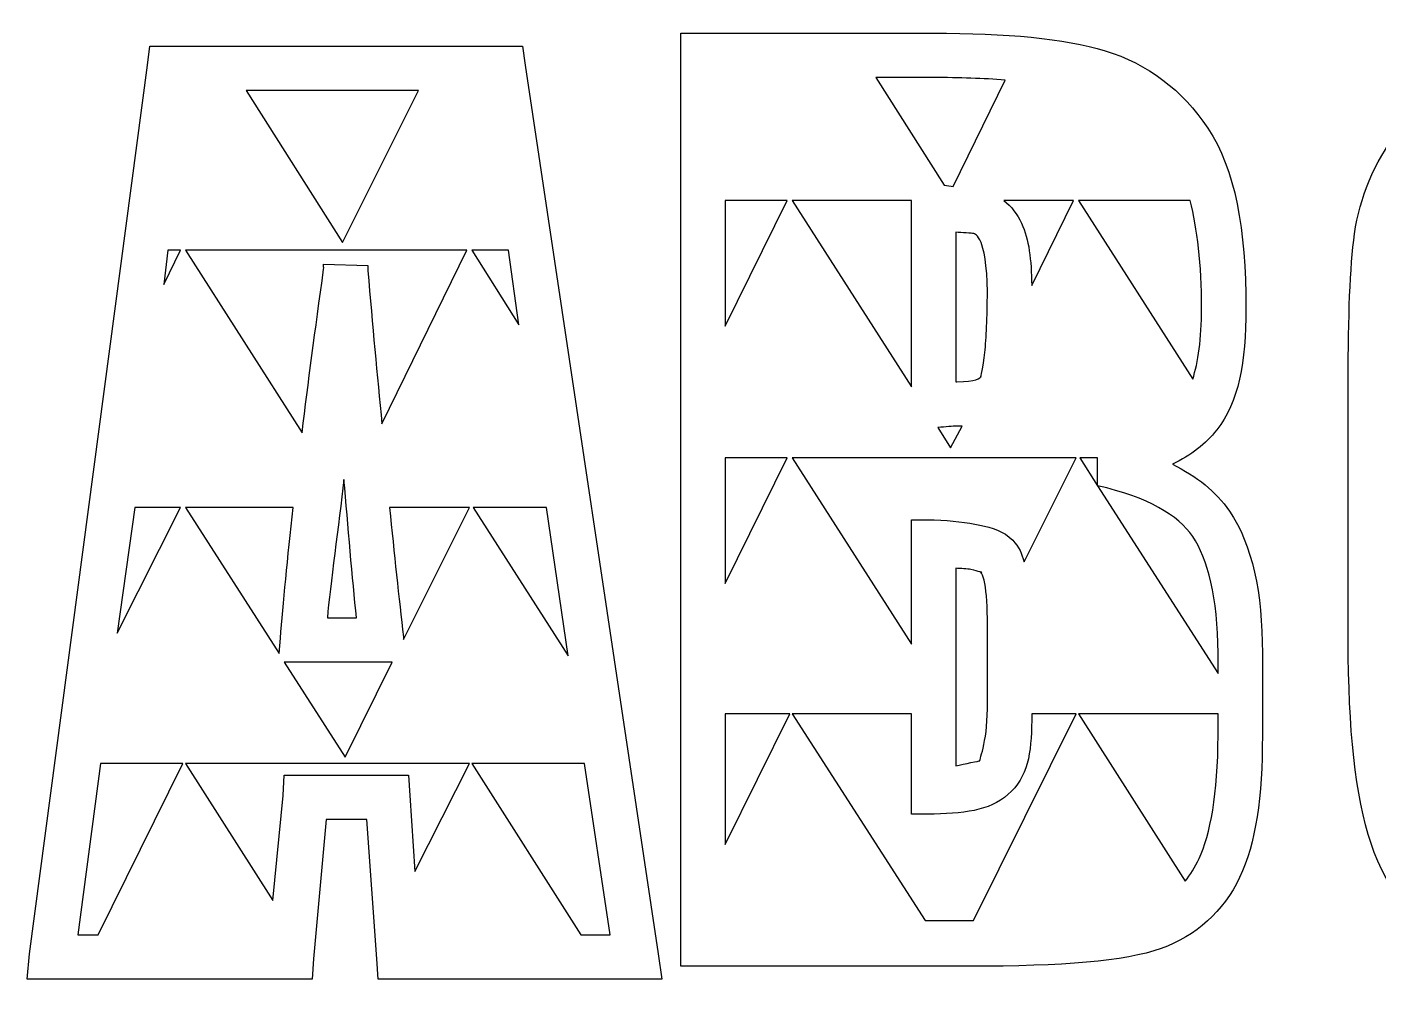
# Model space of a CAD drawing. Header units: centimetres. Extents: x -8.7 to 8.7, y -12.1 to 12.9.
# Drawn here: x -7.214 to -3.262, y 4.482 to 7.316 of the extents above; entities that cross this region are included whole.
import ezdxf

# ---------------------------------------------------------------- set-up
doc = ezdxf.new("R2010")
doc.units = ezdxf.units.CM
doc.header["$MEASUREMENT"] = 0
doc.layers.add('Layer 1', color=7, linetype='Continuous')

msp = doc.modelspace()

# ---------------------------------------------------------------- linework, layer by layer
at = {"layer": 'Layer 1'}
for points, knots in [([(-2.49939, 7.31601), (-2.65321, 7.31601), (-2.79201, 7.29211), (-2.91431, 7.23821), (-2.91431, 7.23821), (-3.03573, 7.18469), (-3.13602, 7.10882), (-3.20698, 7.01222), (-3.20698, 7.01222), (-3.27597, 6.91829), (-3.31851, 6.81736), (-3.33294, 6.71214), (-3.33294, 6.71214), (-3.34656, 6.61281), (-3.35146, 6.47094), (-3.35146, 6.2824), (-3.35146, 6.2824), (-3.35146, 6.2824), (-3.35146, 5.52294), (-3.35146, 5.52294), (-3.35146, 5.52294), (-3.35146, 5.26498), (-3.33051, 5.06917), (-3.28478, 4.93019), (-3.28478, 4.93019), (-3.23803, 4.78813), (-3.13945, 4.6749), (-2.99952, 4.59677), (-2.99952, 4.59677), (-2.8588, 4.5182), (-2.68648, 4.48192), (-2.48086, 4.48192), (-2.48086, 4.48192), (-2.28095, 4.48192), (-2.10798, 4.52662), (-1.96591, 4.61899), (-1.96591, 4.61899), (-1.82741, 4.70905), (-1.73165, 4.81979), (-1.68806, 4.94871), (-1.68806, 4.94871), (-1.64507, 5.07588), (-1.62508, 5.26638), (-1.62508, 5.53776), (-1.62508, 5.53776), (-1.62508, 5.53776), (-1.62508, 5.64149), (-1.62508, 5.64149), (-1.62508, 5.64149), (-1.62508, 5.64149), (-1.62508, 5.70447), (-1.62508, 5.70447), (-1.62508, 5.70447), (-1.62508, 5.70447), (-1.69176, 5.70447), (-1.69176, 5.70447), (-1.69176, 5.70447), (-1.69176, 5.70447), (-2.36601, 5.70447), (-2.36601, 5.70447), (-2.36601, 5.70447), (-2.36601, 5.70447), (-2.43269, 5.70447), (-2.43269, 5.70447), (-2.43269, 5.70447), (-2.43269, 5.70447), (-2.43269, 5.64149), (-2.43269, 5.64149), (-2.43269, 5.64149), (-2.43269, 5.64149), (-2.43269, 5.31548), (-2.43269, 5.31548), (-2.43269, 5.31548), (-2.43269, 5.17568), (-2.44611, 5.07994), (-2.45121, 5.06727), (-2.45121, 5.06727), (-2.45759, 5.05144), (-2.45467, 5.05245), (-2.48826, 5.05245), (-2.48826, 5.05245), (-2.52467, 5.05245), (-2.52336, 5.05274), (-2.52901, 5.06727), (-2.52901, 5.06727), (-2.53525, 5.08332), (-2.54753, 5.166), (-2.54753, 5.28955), (-2.54753, 5.28955), (-2.54753, 5.28955), (-2.54753, 6.49728), (-2.54753, 6.49728), (-2.54753, 6.49728), (-2.54753, 6.62628), (-2.53551, 6.71349), (-2.52901, 6.73068), (-2.52901, 6.73068), (-2.52626, 6.73796), (-2.5265, 6.73905), (-2.5216, 6.74179), (-2.5216, 6.74179), (-2.5167, 6.74453), (-2.50461, 6.74549), (-2.48455, 6.74549), (-2.48455, 6.74549), (-2.44979, 6.74549), (-2.45084, 6.74562), (-2.4475, 6.73808), (-2.4475, 6.73808), (-2.44679, 6.7366), (-2.43972, 6.70939), (-2.43639, 6.6714), (-2.43639, 6.6714), (-2.43305, 6.63341), (-2.43269, 6.58035), (-2.43269, 6.5158), (-2.43269, 6.5158), (-2.43269, 6.5158), (-2.43269, 6.06383), (-2.43269, 6.06383), (-2.43269, 6.06383), (-2.43269, 6.06383), (-2.43269, 6.00085), (-2.43269, 6.00085), (-2.43269, 6.00085), (-2.43269, 6.00085), (-2.36601, 6.00085), (-2.36601, 6.00085), (-2.36601, 6.00085), (-2.36601, 6.00085), (-1.69176, 6.00085), (-1.69176, 6.00085), (-1.69176, 6.00085), (-1.69176, 6.00085), (-1.62508, 6.00085), (-1.62508, 6.00085), (-1.62508, 6.00085), (-1.62508, 6.00085), (-1.62508, 6.06383), (-1.62508, 6.06383), (-1.62508, 6.06383), (-1.62508, 6.06383), (-1.62508, 6.31204), (-1.62508, 6.31204), (-1.62508, 6.31204), (-1.62508, 6.55832), (-1.64634, 6.74294), (-1.69176, 6.87145), (-1.69176, 6.87145), (-1.7381, 7.00254), (-1.8343, 7.10733), (-1.97332, 7.19005), (-1.97332, 7.19005), (-2.11528, 7.27452), (-2.29216, 7.31601), (-2.49939, 7.31601)], [0, 0, 0, 0, 0.025, 0.025, 0.025, 0.025, 0.05, 0.05, 0.05, 0.05, 0.075, 0.075, 0.075, 0.075, 0.1, 0.1, 0.1, 0.1, 0.125, 0.125, 0.125, 0.125, 0.15, 0.15, 0.15, 0.15, 0.175, 0.175, 0.175, 0.175, 0.2, 0.2, 0.2, 0.2, 0.225, 0.225, 0.225, 0.225, 0.25, 0.25, 0.25, 0.25, 0.275, 0.275, 0.275, 0.275, 0.3, 0.3, 0.3, 0.3, 0.325, 0.325, 0.325, 0.325, 0.35, 0.35, 0.35, 0.35, 0.375, 0.375, 0.375, 0.375, 0.4, 0.4, 0.4, 0.4, 0.425, 0.425, 0.425, 0.425, 0.45, 0.45, 0.45, 0.45, 0.475, 0.475, 0.475, 0.475, 0.5, 0.5, 0.5, 0.5, 0.525, 0.525, 0.525, 0.525, 0.55, 0.55, 0.55, 0.55, 0.575, 0.575, 0.575, 0.575, 0.6, 0.6, 0.6, 0.6, 0.625, 0.625, 0.625, 0.625, 0.65, 0.65, 0.65, 0.65, 0.675, 0.675, 0.675, 0.675, 0.7, 0.7, 0.7, 0.7, 0.725, 0.725, 0.725, 0.725, 0.75, 0.75, 0.75, 0.75, 0.775, 0.775, 0.775, 0.775, 0.8, 0.8, 0.8, 0.8, 0.825, 0.825, 0.825, 0.825, 0.85, 0.85, 0.85, 0.85, 0.875, 0.875, 0.875, 0.875, 0.9, 0.9, 0.9, 0.9, 0.925, 0.925, 0.925, 0.925, 0.95, 0.95, 0.95, 0.95, 1, 1, 1, 1]), ([(-5.30288, 7.2982), (-5.30288, 7.2982), (-5.30288, 7.23522), (-5.30288, 7.23522), (-5.30288, 7.23522), (-5.30288, 7.23522), (-5.30288, 4.63824), (-5.30288, 4.63824), (-5.30288, 4.63824), (-5.30288, 4.63824), (-5.30288, 4.57156), (-5.30288, 4.57156), (-5.30288, 4.57156), (-5.30288, 4.57156), (-5.2399, 4.57156), (-5.2399, 4.57156), (-5.2399, 4.57156), (-5.2399, 4.57156), (-4.45821, 4.57156), (-4.45821, 4.57156), (-4.45821, 4.57156), (-4.18423, 4.57156), (-4.00641, 4.58537), (-3.8988, 4.62343), (-3.8988, 4.62343), (-3.79655, 4.65959), (-3.71576, 4.73261), (-3.66911, 4.83089), (-3.66911, 4.83089), (-3.62153, 4.93112), (-3.60243, 5.06554), (-3.60243, 5.24581), (-3.60243, 5.24581), (-3.60243, 5.24581), (-3.60243, 5.48661), (-3.60243, 5.48661), (-3.60243, 5.48661), (-3.60243, 5.66265), (-3.63144, 5.8025), (-3.69875, 5.90153), (-3.69875, 5.90153), (-3.73757, 5.95863), (-3.79473, 6.00344), (-3.86546, 6.0386), (-3.86546, 6.0386), (-3.81101, 6.06488), (-3.76806, 6.09802), (-3.7358, 6.13863), (-3.7358, 6.13863), (-3.67154, 6.2195), (-3.65059, 6.33568), (-3.65059, 6.49428), (-3.65059, 6.49428), (-3.65059, 6.72527), (-3.68203, 6.90078), (-3.76173, 7.02035), (-3.76173, 7.02035), (-3.8363, 7.1322), (-3.93822, 7.20895), (-4.06181, 7.24634), (-4.06181, 7.24634), (-4.18256, 7.28286), (-4.34955, 7.2982), (-4.56565, 7.29821), (-4.56565, 7.29821), (-4.56565, 7.29821), (-5.2399, 7.29821), (-5.2399, 7.29821), (-5.2399, 7.29821), (-5.2399, 7.29821), (-5.30288, 7.29821), (-5.30288, 7.29821), (-5.30288, 7.29821), (-5.30288, 7.29821), (-5.30288, 7.2982), (-5.30288, 7.2982)], [0, 0, 0, 0, 0.05, 0.05, 0.05, 0.05, 0.1, 0.1, 0.1, 0.1, 0.15, 0.15, 0.15, 0.15, 0.2, 0.2, 0.2, 0.2, 0.25, 0.25, 0.25, 0.25, 0.3, 0.3, 0.3, 0.3, 0.35, 0.35, 0.35, 0.35, 0.4, 0.4, 0.4, 0.4, 0.45, 0.45, 0.45, 0.45, 0.5, 0.5, 0.5, 0.5, 0.55, 0.55, 0.55, 0.55, 0.6, 0.6, 0.6, 0.6, 0.65, 0.65, 0.65, 0.65, 0.7, 0.7, 0.7, 0.7, 0.75, 0.75, 0.75, 0.75, 0.8, 0.8, 0.8, 0.8, 0.85, 0.85, 0.85, 0.85, 0.9, 0.9, 0.9, 0.9, 1, 1, 1, 1]), ([(-6.85427, 7.26045), (-6.85427, 7.26045), (-6.86168, 7.20488), (-6.86168, 7.20488), (-6.86168, 7.20488), (-6.86168, 7.20488), (-7.20622, 4.6079), (-7.20622, 4.6079), (-7.20622, 4.6079), (-7.20622, 4.6079), (-7.21363, 4.53381), (-7.21363, 4.53381), (-7.21363, 4.53381), (-7.21363, 4.53381), (-7.13954, 4.53381), (-7.13954, 4.53381), (-7.13954, 4.53381), (-7.13954, 4.53381), (-6.44306, 4.53381), (-6.44306, 4.53381), (-6.44306, 4.53381), (-6.44306, 4.53381), (-6.38008, 4.53381), (-6.38008, 4.53381), (-6.38008, 4.53381), (-6.38008, 4.53381), (-6.37638, 4.59309), (-6.37638, 4.59309), (-6.37638, 4.59309), (-6.37638, 4.59309), (-6.33933, 5.00061), (-6.33933, 5.00061), (-6.33933, 5.00061), (-6.33933, 5.00061), (-6.22078, 5.00061), (-6.22078, 5.00061), (-6.22078, 5.00061), (-6.22078, 5.00061), (-6.19114, 4.59309), (-6.19114, 4.59309), (-6.19114, 4.59309), (-6.19114, 4.59309), (-6.18744, 4.53381), (-6.18744, 4.53381), (-6.18744, 4.53381), (-6.18744, 4.53381), (-6.12446, 4.53381), (-6.12446, 4.53381), (-6.12446, 4.53381), (-6.12446, 4.53381), (-5.43539, 4.53381), (-5.43539, 4.53381), (-5.43539, 4.53381), (-5.43539, 4.53381), (-5.35759, 4.53381), (-5.35759, 4.53381), (-5.35759, 4.53381), (-5.35759, 4.53381), (-5.3687, 4.6079), (-5.3687, 4.6079), (-5.3687, 4.6079), (-5.3687, 4.6079), (-5.75769, 7.20488), (-5.75769, 7.20488), (-5.75769, 7.20488), (-5.75769, 7.20488), (-5.7651, 7.26045), (-5.7651, 7.26045), (-5.7651, 7.26045), (-5.7651, 7.26045), (-5.82067, 7.26045), (-5.82067, 7.26045), (-5.82067, 7.26045), (-5.82067, 7.26045), (-6.79871, 7.26045), (-6.79871, 7.26045), (-6.79871, 7.26045), (-6.79871, 7.26045), (-6.85428, 7.26045), (-6.85428, 7.26045), (-6.85428, 7.26045), (-6.85428, 7.26045), (-6.85427, 7.26045), (-6.85427, 7.26045)], [0, 0, 0, 0, 0.0454545, 0.0454545, 0.0454545, 0.0454545, 0.0909091, 0.0909091, 0.0909091, 0.0909091, 0.1363636, 0.1363636, 0.1363636, 0.1363636, 0.1818182, 0.1818182, 0.1818182, 0.1818182, 0.2272727, 0.2272727, 0.2272727, 0.2272727, 0.2727273, 0.2727273, 0.2727273, 0.2727273, 0.3181818, 0.3181818, 0.3181818, 0.3181818, 0.3636364, 0.3636364, 0.3636364, 0.3636364, 0.4090909, 0.4090909, 0.4090909, 0.4090909, 0.4545455, 0.4545455, 0.4545455, 0.4545455, 0.5, 0.5, 0.5, 0.5, 0.5454545, 0.5454545, 0.5454545, 0.5454545, 0.5909091, 0.5909091, 0.5909091, 0.5909091, 0.6363636, 0.6363636, 0.6363636, 0.6363636, 0.6818182, 0.6818182, 0.6818182, 0.6818182, 0.7272727, 0.7272727, 0.7272727, 0.7272727, 0.7727273, 0.7727273, 0.7727273, 0.7727273, 0.8181818, 0.8181818, 0.8181818, 0.8181818, 0.8636364, 0.8636364, 0.8636364, 0.8636364, 0.9090909, 0.9090909, 0.9090909, 0.9090909, 1, 1, 1, 1]), ([(-4.73236, 7.16853), (-4.73236, 7.16853), (-4.56565, 7.16853), (-4.56565, 7.16853), (-4.56565, 7.16853), (-4.48715, 7.16853), (-4.41765, 7.16593), (-4.35448, 7.16112), (-4.35448, 7.16112), (-4.35448, 7.16112), (-4.50637, 6.84993), (-4.50637, 6.84993), (-4.50637, 6.84993), (-4.51454, 6.85034), (-4.52329, 6.85338), (-4.5323, 6.85363), (-4.5323, 6.85363), (-4.5323, 6.85363), (-4.73235, 7.16853), (-4.73235, 7.16853), (-4.73235, 7.16853), (-4.73235, 7.16853), (-4.73236, 7.16853), (-4.73236, 7.16853)], [0, 0, 0, 0, 0.1428571, 0.1428571, 0.1428571, 0.1428571, 0.2857143, 0.2857143, 0.2857143, 0.2857143, 0.4285714, 0.4285714, 0.4285714, 0.4285714, 0.5714286, 0.5714286, 0.5714286, 0.5714286, 0.7142857, 0.7142857, 0.7142857, 0.7142857, 1, 1, 1, 1]), ([(-6.57272, 7.13079), (-6.57272, 7.13079), (-6.06888, 7.13079), (-6.06888, 7.13079), (-6.06888, 7.13079), (-6.06888, 7.13079), (-6.29116, 6.68623), (-6.29116, 6.68623), (-6.29116, 6.68623), (-6.29116, 6.68623), (-6.57272, 7.13079), (-6.57272, 7.13079)], [0, 0, 0, 0, 0.25, 0.25, 0.25, 0.25, 0.5, 0.5, 0.5, 0.5, 1, 1, 1, 1]), ([(-5.17321, 6.80918), (-5.17321, 6.80918), (-4.99168, 6.80918), (-4.99168, 6.80918), (-4.99168, 6.80918), (-4.99168, 6.80918), (-5.17321, 6.44242), (-5.17321, 6.44242), (-5.17321, 6.44242), (-5.17321, 6.44242), (-5.17321, 6.80918), (-5.17321, 6.80918)], [0, 0, 0, 0, 0.25, 0.25, 0.25, 0.25, 0.5, 0.5, 0.5, 0.5, 1, 1, 1, 1]), ([(-4.97687, 6.80918), (-4.97687, 6.80918), (-4.62863, 6.80918), (-4.62863, 6.80918), (-4.62863, 6.80918), (-4.62863, 6.80918), (-4.62863, 6.79066), (-4.62863, 6.79066), (-4.62863, 6.79066), (-4.62863, 6.79066), (-4.62863, 6.26459), (-4.62863, 6.26459), (-4.62863, 6.26459), (-4.62863, 6.26459), (-4.97687, 6.80918), (-4.97687, 6.80918)], [0, 0, 0, 0, 0.2, 0.2, 0.2, 0.2, 0.4, 0.4, 0.4, 0.4, 0.6, 0.6, 0.6, 0.6, 1, 1, 1, 1]), ([(-4.35818, 6.80918), (-4.35818, 6.80918), (-4.15442, 6.80918), (-4.15442, 6.80918), (-4.15442, 6.80918), (-4.15442, 6.80918), (-4.27667, 6.56097), (-4.27667, 6.56097), (-4.27667, 6.56097), (-4.27767, 6.63589), (-4.28473, 6.69549), (-4.30631, 6.7425), (-4.30631, 6.7425), (-4.31855, 6.76917), (-4.33616, 6.79158), (-4.35818, 6.80918)], [0, 0, 0, 0, 0.2, 0.2, 0.2, 0.2, 0.4, 0.4, 0.4, 0.4, 0.6, 0.6, 0.6, 0.6, 1, 1, 1, 1]), ([(-4.13961, 6.80918), (-4.13961, 6.80918), (-3.8136, 6.80918), (-3.8136, 6.80918), (-3.8136, 6.80918), (-3.79244, 6.72721), (-3.78026, 6.62346), (-3.78026, 6.49428), (-3.78026, 6.49428), (-3.78026, 6.40399), (-3.79042, 6.33656), (-3.80619, 6.28682), (-3.80619, 6.28682), (-3.80619, 6.28682), (-4.13961, 6.80918), (-4.13961, 6.80918)], [0, 0, 0, 0, 0.2, 0.2, 0.2, 0.2, 0.4, 0.4, 0.4, 0.4, 0.6, 0.6, 0.6, 0.6, 1, 1, 1, 1]), ([(-4.49896, 6.71656), (-4.48258, 6.71457), (-4.4498, 6.71382), (-4.44709, 6.71286), (-4.44709, 6.71286), (-4.44366, 6.71164), (-4.4352, 6.70946), (-4.42486, 6.68693), (-4.42486, 6.68693), (-4.41846, 6.67299), (-4.40634, 6.61968), (-4.40634, 6.54245), (-4.40634, 6.54245), (-4.40634, 6.46677), (-4.40954, 6.40781), (-4.41375, 6.36463), (-4.41375, 6.36463), (-4.41796, 6.32144), (-4.42641, 6.29148), (-4.42486, 6.29424), (-4.42486, 6.29424), (-4.42663, 6.29108), (-4.43967, 6.27942), (-4.49525, 6.27942), (-4.49525, 6.27942), (-4.4962, 6.27942), (-4.49801, 6.27942), (-4.49895, 6.27942), (-4.49895, 6.27942), (-4.49895, 6.27942), (-4.49895, 6.71657), (-4.49895, 6.71657), (-4.49895, 6.71657), (-4.49895, 6.71657), (-4.49896, 6.71656), (-4.49896, 6.71656)], [0, 0, 0, 0, 0.1, 0.1, 0.1, 0.1, 0.2, 0.2, 0.2, 0.2, 0.3, 0.3, 0.3, 0.3, 0.4, 0.4, 0.4, 0.4, 0.5, 0.5, 0.5, 0.5, 0.6, 0.6, 0.6, 0.6, 0.7, 0.7, 0.7, 0.7, 0.8, 0.8, 0.8, 0.8, 1, 1, 1, 1]), ([(-6.80241, 6.664), (-6.80241, 6.664), (-6.76536, 6.664), (-6.76536, 6.664), (-6.76536, 6.664), (-6.76536, 6.664), (-6.81352, 6.56397), (-6.81352, 6.56397), (-6.81352, 6.56397), (-6.81352, 6.56397), (-6.80241, 6.664), (-6.80241, 6.664)], [0, 0, 0, 0, 0.25, 0.25, 0.25, 0.25, 0.5, 0.5, 0.5, 0.5, 1, 1, 1, 1]), ([(-6.75054, 6.664), (-6.75054, 6.664), (-6.27634, 6.664), (-6.27634, 6.664), (-6.27634, 6.664), (-6.27634, 6.664), (-5.9281, 6.664), (-5.9281, 6.664), (-5.9281, 6.664), (-5.9281, 6.664), (-6.17631, 6.15646), (-6.17631, 6.15646), (-6.17631, 6.15646), (-6.1897, 6.29929), (-6.20416, 6.44249), (-6.21706, 6.60473), (-6.21706, 6.60473), (-6.21752, 6.61054), (-6.2166, 6.61371), (-6.21706, 6.61955), (-6.21706, 6.61955), (-6.21706, 6.61955), (-6.34672, 6.62325), (-6.34672, 6.62325), (-6.34672, 6.62325), (-6.34763, 6.61661), (-6.34581, 6.61503), (-6.34672, 6.60843), (-6.34672, 6.60843), (-6.37197, 6.42488), (-6.39155, 6.27821), (-6.4097, 6.13053), (-6.4097, 6.13053), (-6.4097, 6.13053), (-6.75053, 6.664), (-6.75053, 6.664), (-6.75053, 6.664), (-6.75053, 6.664), (-6.75054, 6.664), (-6.75054, 6.664)], [0, 0, 0, 0, 0.0909091, 0.0909091, 0.0909091, 0.0909091, 0.1818182, 0.1818182, 0.1818182, 0.1818182, 0.2727273, 0.2727273, 0.2727273, 0.2727273, 0.3636364, 0.3636364, 0.3636364, 0.3636364, 0.4545455, 0.4545455, 0.4545455, 0.4545455, 0.5454545, 0.5454545, 0.5454545, 0.5454545, 0.6363636, 0.6363636, 0.6363636, 0.6363636, 0.7272727, 0.7272727, 0.7272727, 0.7272727, 0.8181818, 0.8181818, 0.8181818, 0.8181818, 1, 1, 1, 1]), ([(-5.91328, 6.664), (-5.91328, 6.664), (-5.80584, 6.664), (-5.80584, 6.664), (-5.80584, 6.664), (-5.80584, 6.664), (-5.7762, 6.44542), (-5.7762, 6.44542), (-5.7762, 6.44542), (-5.7762, 6.44542), (-5.91327, 6.664), (-5.91327, 6.664), (-5.91327, 6.664), (-5.91327, 6.664), (-5.91328, 6.664), (-5.91328, 6.664)], [0, 0, 0, 0, 0.2, 0.2, 0.2, 0.2, 0.4, 0.4, 0.4, 0.4, 0.6, 0.6, 0.6, 0.6, 1, 1, 1, 1]), ([(-4.49526, 6.14974), (-4.49015, 6.14974), (-4.48548, 6.14955), (-4.48044, 6.14974), (-4.48044, 6.14974), (-4.48044, 6.14974), (-4.51378, 6.08676), (-4.51378, 6.08676), (-4.51378, 6.08676), (-4.51378, 6.08676), (-4.55083, 6.14603), (-4.55083, 6.14603), (-4.55083, 6.14603), (-4.52855, 6.14725), (-4.50743, 6.14973), (-4.49526, 6.14973), (-4.49526, 6.14973), (-4.49526, 6.14973), (-4.49526, 6.14974), (-4.49526, 6.14974)], [0, 0, 0, 0, 0.1666667, 0.1666667, 0.1666667, 0.1666667, 0.3333333, 0.3333333, 0.3333333, 0.3333333, 0.5, 0.5, 0.5, 0.5, 0.6666667, 0.6666667, 0.6666667, 0.6666667, 1, 1, 1, 1]), ([(-5.17321, 6.05713), (-5.17321, 6.05713), (-4.99168, 6.05713), (-4.99168, 6.05713), (-4.99168, 6.05713), (-4.99168, 6.05713), (-5.17321, 5.69037), (-5.17321, 5.69037), (-5.17321, 5.69037), (-5.17321, 5.69037), (-5.17321, 6.05713), (-5.17321, 6.05713)], [0, 0, 0, 0, 0.25, 0.25, 0.25, 0.25, 0.5, 0.5, 0.5, 0.5, 1, 1, 1, 1]), ([(-4.97687, 6.05713), (-4.97687, 6.05713), (-4.49526, 6.05713), (-4.49526, 6.05713), (-4.49526, 6.05713), (-4.49526, 6.05713), (-4.14702, 6.05713), (-4.14702, 6.05713), (-4.14702, 6.05713), (-4.14702, 6.05713), (-4.29891, 5.75335), (-4.29891, 5.75335), (-4.29891, 5.75335), (-4.30546, 5.77599), (-4.31332, 5.7974), (-4.33225, 5.81633), (-4.33225, 5.81633), (-4.3599, 5.84398), (-4.39153, 5.8528), (-4.42857, 5.86079), (-4.42857, 5.86079), (-4.46561, 5.86877), (-4.50924, 5.87393), (-4.56194, 5.87561), (-4.56194, 5.87561), (-4.56194, 5.87561), (-4.62862, 5.87561), (-4.62862, 5.87561), (-4.62862, 5.87561), (-4.62862, 5.87561), (-4.62862, 5.80893), (-4.62862, 5.80893), (-4.62862, 5.80893), (-4.62862, 5.80893), (-4.62862, 5.51255), (-4.62862, 5.51255), (-4.62862, 5.51255), (-4.62862, 5.51255), (-4.97686, 6.05714), (-4.97686, 6.05714), (-4.97686, 6.05714), (-4.97686, 6.05714), (-4.97687, 6.05713), (-4.97687, 6.05713)], [0, 0, 0, 0, 0.0833333, 0.0833333, 0.0833333, 0.0833333, 0.1666667, 0.1666667, 0.1666667, 0.1666667, 0.25, 0.25, 0.25, 0.25, 0.3333333, 0.3333333, 0.3333333, 0.3333333, 0.4166667, 0.4166667, 0.4166667, 0.4166667, 0.5, 0.5, 0.5, 0.5, 0.5833333, 0.5833333, 0.5833333, 0.5833333, 0.6666667, 0.6666667, 0.6666667, 0.6666667, 0.75, 0.75, 0.75, 0.75, 0.8333333, 0.8333333, 0.8333333, 0.8333333, 1, 1, 1, 1]), ([(-4.1359, 6.05713), (-4.1359, 6.05713), (-4.08403, 6.05713), (-4.08403, 6.05713), (-4.08403, 6.05713), (-4.08403, 6.05713), (-4.08403, 5.97563), (-4.08403, 5.97563), (-4.08403, 5.97563), (-3.93692, 5.94238), (-3.84826, 5.88935), (-3.80618, 5.82744), (-3.80618, 5.82744), (-3.76233, 5.76293), (-3.73209, 5.64834), (-3.73209, 5.48661), (-3.73209, 5.48661), (-3.73209, 5.48661), (-3.73209, 5.42733), (-3.73209, 5.42733), (-3.73209, 5.42733), (-3.73209, 5.42733), (-4.08404, 5.97562), (-4.08404, 5.97562), (-4.08404, 5.97562), (-4.08404, 5.97562), (-4.13591, 6.05712), (-4.13591, 6.05712), (-4.13591, 6.05712), (-4.13591, 6.05712), (-4.1359, 6.05713), (-4.1359, 6.05713)], [0, 0, 0, 0, 0.1111111, 0.1111111, 0.1111111, 0.1111111, 0.2222222, 0.2222222, 0.2222222, 0.2222222, 0.3333333, 0.3333333, 0.3333333, 0.3333333, 0.4444444, 0.4444444, 0.4444444, 0.4444444, 0.5555556, 0.5555556, 0.5555556, 0.5555556, 0.6666667, 0.6666667, 0.6666667, 0.6666667, 0.7777778, 0.7777778, 0.7777778, 0.7777778, 1, 1, 1, 1]), ([(-6.28746, 5.99345), (-6.27475, 5.86196), (-6.26314, 5.7023), (-6.25041, 5.58964), (-6.25041, 5.58964), (-6.25041, 5.58964), (-6.33562, 5.58964), (-6.33562, 5.58964), (-6.33562, 5.58964), (-6.3281, 5.6806), (-6.30211, 5.86513), (-6.28746, 5.99345)], [0, 0, 0, 0, 0.25, 0.25, 0.25, 0.25, 0.5, 0.5, 0.5, 0.5, 1, 1, 1, 1]), ([(-6.89873, 5.91195), (-6.89873, 5.91195), (-6.76536, 5.91195), (-6.76536, 5.91195), (-6.76536, 5.91195), (-6.76536, 5.91195), (-6.95059, 5.54519), (-6.95059, 5.54519), (-6.95059, 5.54519), (-6.95059, 5.54519), (-6.89872, 5.91195), (-6.89872, 5.91195), (-6.89872, 5.91195), (-6.89872, 5.91195), (-6.89873, 5.91195), (-6.89873, 5.91195)], [0, 0, 0, 0, 0.2, 0.2, 0.2, 0.2, 0.4, 0.4, 0.4, 0.4, 0.6, 0.6, 0.6, 0.6, 1, 1, 1, 1]), ([(-6.75054, 5.91195), (-6.75054, 5.91195), (-6.43564, 5.91195), (-6.43564, 5.91195), (-6.43564, 5.91195), (-6.45214, 5.76532), (-6.46535, 5.6289), (-6.47269, 5.53037), (-6.47269, 5.53037), (-6.47269, 5.53037), (-6.47639, 5.48591), (-6.47639, 5.48591), (-6.47639, 5.48591), (-6.47639, 5.48591), (-6.75054, 5.91195), (-6.75054, 5.91195)], [0, 0, 0, 0, 0.2, 0.2, 0.2, 0.2, 0.4, 0.4, 0.4, 0.4, 0.6, 0.6, 0.6, 0.6, 1, 1, 1, 1]), ([(-6.15409, 5.91195), (-6.15409, 5.91195), (-5.92069, 5.91195), (-5.92069, 5.91195), (-5.92069, 5.91195), (-5.92069, 5.91195), (-6.11333, 5.52666), (-6.11333, 5.52666), (-6.11333, 5.52666), (-6.11333, 5.52666), (-6.11333, 5.53407), (-6.11333, 5.53407), (-6.11333, 5.53407), (-6.12642, 5.64652), (-6.14047, 5.77869), (-6.15408, 5.91195), (-6.15408, 5.91195), (-6.15408, 5.91195), (-6.15409, 5.91195), (-6.15409, 5.91195)], [0, 0, 0, 0, 0.1666667, 0.1666667, 0.1666667, 0.1666667, 0.3333333, 0.3333333, 0.3333333, 0.3333333, 0.5, 0.5, 0.5, 0.5, 0.6666667, 0.6666667, 0.6666667, 0.6666667, 1, 1, 1, 1]), ([(-5.90958, 5.91195), (-5.90958, 5.91195), (-5.69471, 5.91195), (-5.69471, 5.91195), (-5.69471, 5.91195), (-5.69471, 5.91195), (-5.63173, 5.4785), (-5.63173, 5.4785), (-5.63173, 5.4785), (-5.63173, 5.4785), (-5.90958, 5.91195), (-5.90958, 5.91195)], [0, 0, 0, 0, 0.25, 0.25, 0.25, 0.25, 0.5, 0.5, 0.5, 0.5, 1, 1, 1, 1]), ([(-4.49896, 5.73482), (-4.48514, 5.73316), (-4.46447, 5.73326), (-4.4545, 5.73112), (-4.4545, 5.73112), (-4.42954, 5.72574), (-4.42073, 5.71958), (-4.42486, 5.72371), (-4.42486, 5.72371), (-4.43126, 5.73011), (-4.41857, 5.71805), (-4.41375, 5.69037), (-4.41375, 5.69037), (-4.40891, 5.66269), (-4.40634, 5.6214), (-4.40634, 5.56812), (-4.40634, 5.56812), (-4.40634, 5.56812), (-4.40634, 5.32361), (-4.40634, 5.32361), (-4.40634, 5.32361), (-4.40634, 5.22429), (-4.43219, 5.16802), (-4.42857, 5.17172), (-4.42857, 5.17172), (-4.42833, 5.17199), (-4.47421, 5.16314), (-4.49896, 5.1569), (-4.49896, 5.1569), (-4.49896, 5.1569), (-4.49896, 5.73483), (-4.49896, 5.73483), (-4.49896, 5.73483), (-4.49896, 5.73483), (-4.49896, 5.73482), (-4.49896, 5.73482)], [0, 0, 0, 0, 0.1, 0.1, 0.1, 0.1, 0.2, 0.2, 0.2, 0.2, 0.3, 0.3, 0.3, 0.3, 0.4, 0.4, 0.4, 0.4, 0.5, 0.5, 0.5, 0.5, 0.6, 0.6, 0.6, 0.6, 0.7, 0.7, 0.7, 0.7, 0.8, 0.8, 0.8, 0.8, 1, 1, 1, 1]), ([(-6.46158, 5.45998), (-6.46158, 5.45998), (-6.40971, 5.45998), (-6.40971, 5.45998), (-6.40971, 5.45998), (-6.40971, 5.45998), (-6.18002, 5.45998), (-6.18002, 5.45998), (-6.18002, 5.45998), (-6.18002, 5.45998), (-6.14668, 5.45998), (-6.14668, 5.45998), (-6.14668, 5.45998), (-6.14668, 5.45998), (-6.28375, 5.18213), (-6.28375, 5.18213), (-6.28375, 5.18213), (-6.28375, 5.18213), (-6.46157, 5.45998), (-6.46157, 5.45998), (-6.46157, 5.45998), (-6.46157, 5.45998), (-6.46158, 5.45998), (-6.46158, 5.45998)], [0, 0, 0, 0, 0.1428571, 0.1428571, 0.1428571, 0.1428571, 0.2857143, 0.2857143, 0.2857143, 0.2857143, 0.4285714, 0.4285714, 0.4285714, 0.4285714, 0.5714286, 0.5714286, 0.5714286, 0.5714286, 0.7142857, 0.7142857, 0.7142857, 0.7142857, 1, 1, 1, 1]), ([(-5.17321, 5.30878), (-5.17321, 5.30878), (-4.98427, 5.30878), (-4.98427, 5.30878), (-4.98427, 5.30878), (-4.98427, 5.30878), (-5.17321, 4.9272), (-5.17321, 4.9272), (-5.17321, 4.9272), (-5.17321, 4.9272), (-5.17321, 5.30878), (-5.17321, 5.30878)], [0, 0, 0, 0, 0.25, 0.25, 0.25, 0.25, 0.5, 0.5, 0.5, 0.5, 1, 1, 1, 1]), ([(-4.97687, 5.30878), (-4.97687, 5.30878), (-4.62863, 5.30878), (-4.62863, 5.30878), (-4.62863, 5.30878), (-4.62863, 5.30878), (-4.62863, 5.08279), (-4.62863, 5.08279), (-4.62863, 5.08279), (-4.62863, 5.08279), (-4.62863, 5.01611), (-4.62863, 5.01611), (-4.62863, 5.01611), (-4.62863, 5.01611), (-4.56195, 5.01611), (-4.56195, 5.01611), (-4.56195, 5.01611), (-4.46093, 5.01952), (-4.38887, 5.02882), (-4.33596, 5.08279), (-4.33596, 5.08279), (-4.28263, 5.13721), (-4.27709, 5.20712), (-4.27669, 5.30878), (-4.27669, 5.30878), (-4.27669, 5.30878), (-4.14703, 5.30878), (-4.14703, 5.30878), (-4.14703, 5.30878), (-4.14703, 5.30878), (-4.44711, 4.70492), (-4.44711, 4.70492), (-4.44711, 4.70492), (-4.4511, 4.70491), (-4.45419, 4.70492), (-4.45822, 4.70492), (-4.45822, 4.70492), (-4.45822, 4.70492), (-4.58788, 4.70492), (-4.58788, 4.70492), (-4.58788, 4.70492), (-4.58788, 4.70492), (-4.97687, 5.30878), (-4.97687, 5.30878)], [0, 0, 0, 0, 0.0833333, 0.0833333, 0.0833333, 0.0833333, 0.1666667, 0.1666667, 0.1666667, 0.1666667, 0.25, 0.25, 0.25, 0.25, 0.3333333, 0.3333333, 0.3333333, 0.3333333, 0.4166667, 0.4166667, 0.4166667, 0.4166667, 0.5, 0.5, 0.5, 0.5, 0.5833333, 0.5833333, 0.5833333, 0.5833333, 0.6666667, 0.6666667, 0.6666667, 0.6666667, 0.75, 0.75, 0.75, 0.75, 0.8333333, 0.8333333, 0.8333333, 0.8333333, 1, 1, 1, 1]), ([(-4.13961, 5.30878), (-4.13961, 5.30878), (-3.73209, 5.30878), (-3.73209, 5.30878), (-3.73209, 5.30878), (-3.73209, 5.30878), (-3.73209, 5.2458), (-3.73209, 5.2458), (-3.73209, 5.2458), (-3.73209, 5.07547), (-3.75507, 4.9551), (-3.78766, 4.88645), (-3.78766, 4.88645), (-3.79981, 4.86085), (-3.81239, 4.83883), (-3.82841, 4.81977), (-3.82841, 4.81977), (-3.82841, 4.81977), (-4.1396, 5.30879), (-4.1396, 5.30879), (-4.1396, 5.30879), (-4.1396, 5.30879), (-4.13961, 5.30878), (-4.13961, 5.30878)], [0, 0, 0, 0, 0.1428571, 0.1428571, 0.1428571, 0.1428571, 0.2857143, 0.2857143, 0.2857143, 0.2857143, 0.4285714, 0.4285714, 0.4285714, 0.4285714, 0.5714286, 0.5714286, 0.5714286, 0.5714286, 0.7142857, 0.7142857, 0.7142857, 0.7142857, 1, 1, 1, 1]), ([(-6.99876, 5.1636), (-6.99876, 5.1636), (-6.75796, 5.1636), (-6.75796, 5.1636), (-6.75796, 5.1636), (-6.75796, 5.1636), (-7.00617, 4.66347), (-7.00617, 4.66347), (-7.00617, 4.66347), (-7.00617, 4.66347), (-7.06545, 4.66347), (-7.06545, 4.66347), (-7.06545, 4.66347), (-7.06545, 4.66347), (-6.99877, 5.1636), (-6.99877, 5.1636), (-6.99877, 5.1636), (-6.99877, 5.1636), (-6.99876, 5.1636), (-6.99876, 5.1636)], [0, 0, 0, 0, 0.1666667, 0.1666667, 0.1666667, 0.1666667, 0.3333333, 0.3333333, 0.3333333, 0.3333333, 0.5, 0.5, 0.5, 0.5, 0.6666667, 0.6666667, 0.6666667, 0.6666667, 1, 1, 1, 1]), ([(-6.75054, 5.1636), (-6.75054, 5.1636), (-6.27264, 5.1636), (-6.27264, 5.1636), (-6.27264, 5.1636), (-6.27264, 5.1636), (-5.92069, 5.1636), (-5.92069, 5.1636), (-5.92069, 5.1636), (-5.92069, 5.1636), (-6.07999, 4.8487), (-6.07999, 4.8487), (-6.07999, 4.8487), (-6.07999, 4.8487), (-6.09481, 5.07098), (-6.09481, 5.07098), (-6.09481, 5.07098), (-6.09481, 5.07098), (-6.09851, 5.13026), (-6.09851, 5.13026), (-6.09851, 5.13026), (-6.09851, 5.13026), (-6.15778, 5.13026), (-6.15778, 5.13026), (-6.15778, 5.13026), (-6.15778, 5.13026), (-6.40229, 5.13026), (-6.40229, 5.13026), (-6.40229, 5.13026), (-6.40229, 5.13026), (-6.46156, 5.13026), (-6.46156, 5.13026), (-6.46156, 5.13026), (-6.46156, 5.13026), (-6.46526, 5.07098), (-6.46526, 5.07098), (-6.46526, 5.07098), (-6.46526, 5.07098), (-6.4949, 4.76349), (-6.4949, 4.76349), (-6.4949, 4.76349), (-6.4949, 4.76349), (-6.75052, 5.1636), (-6.75052, 5.1636), (-6.75052, 5.1636), (-6.75052, 5.1636), (-6.75054, 5.1636), (-6.75054, 5.1636)], [0, 0, 0, 0, 0.0769231, 0.0769231, 0.0769231, 0.0769231, 0.1538462, 0.1538462, 0.1538462, 0.1538462, 0.2307692, 0.2307692, 0.2307692, 0.2307692, 0.3076923, 0.3076923, 0.3076923, 0.3076923, 0.3846154, 0.3846154, 0.3846154, 0.3846154, 0.4615385, 0.4615385, 0.4615385, 0.4615385, 0.5384615, 0.5384615, 0.5384615, 0.5384615, 0.6153846, 0.6153846, 0.6153846, 0.6153846, 0.6923077, 0.6923077, 0.6923077, 0.6923077, 0.7692308, 0.7692308, 0.7692308, 0.7692308, 0.8461538, 0.8461538, 0.8461538, 0.8461538, 1, 1, 1, 1]), ([(-5.91328, 5.1636), (-5.91328, 5.1636), (-5.58356, 5.1636), (-5.58356, 5.1636), (-5.58356, 5.1636), (-5.58356, 5.1636), (-5.50947, 4.66347), (-5.50947, 4.66347), (-5.50947, 4.66347), (-5.50947, 4.66347), (-5.59468, 4.66347), (-5.59468, 4.66347), (-5.59468, 4.66347), (-5.59468, 4.66347), (-5.91328, 5.1636), (-5.91328, 5.1636)], [0, 0, 0, 0, 0.2, 0.2, 0.2, 0.2, 0.4, 0.4, 0.4, 0.4, 0.6, 0.6, 0.6, 0.6, 1, 1, 1, 1])]:
    msp.add_open_spline(points, degree=3, knots=knots, dxfattribs=at)

doc.saveas('drawing.dxf')
